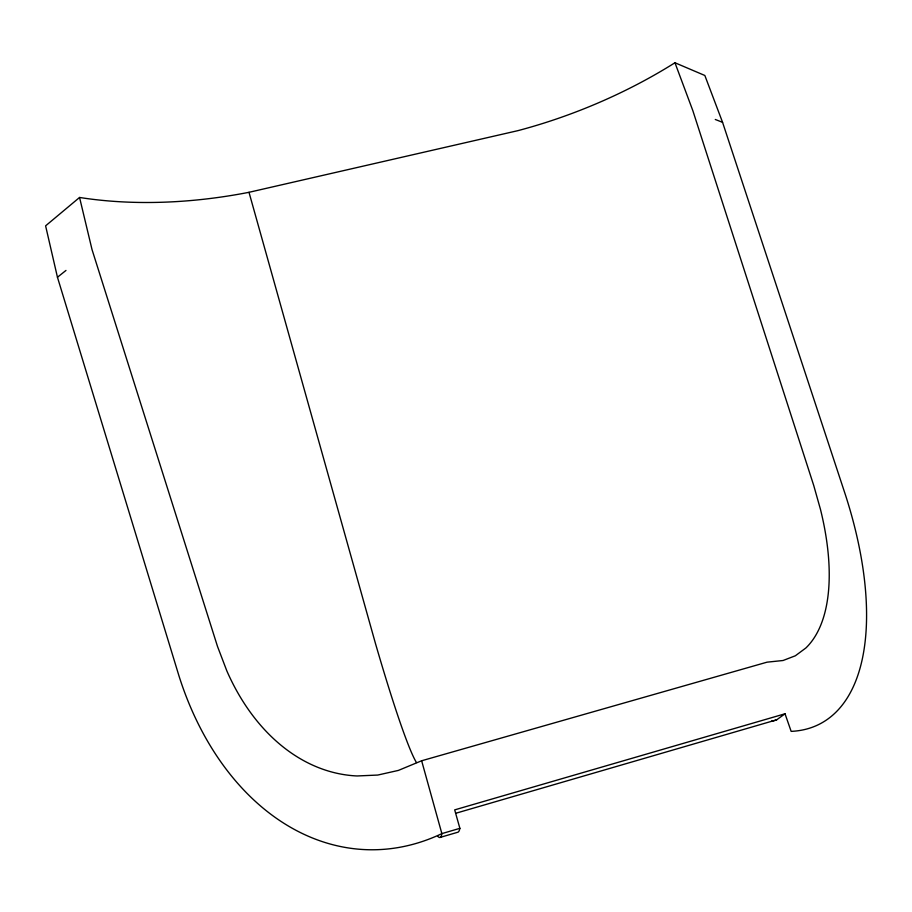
<?xml version="1.0" encoding="UTF-8"?>
<svg xmlns="http://www.w3.org/2000/svg" width="912" height="912" viewBox="0 0 912 912"><rect width="100%" height="100%" fill="white"/><g stroke="black" fill="none" stroke-linecap="round" stroke-linejoin="round"><path stroke-width="1.37" d="M79.561 197.459L45.6 225.845L57.456 277.248L178.969 675.895A293.687 212.918 -89.1 0 0 441.864 833.614L459.876 828.335L454.689 809.879L785.027 713.788L791.149 731.367A285.217 135.079 62.8 0 0 845.447 494.931L722.566 122.322L704.839 75.479L674.96 62.757A318.915 174.124 -21.6 0 1 517.845 130.667L248.999 192.307A325.994 184.27 -14.1 0 1 79.561 197.459L92.032 249.603L217.478 646.369L226.837 670.901A221.593 160.238 -89 0 0 357.139 775.964L377.773 775.052L398.396 770.412L421.64 760.768L767.049 662.169L783.055 660.505L795.344 655.785L805.843 648.01A214.867 101.335 62.8 0 0 820.447 509.295L813.743 485.515L692.858 110.705L674.96 62.757M57.456 277.248L65.972 270.442M785.027 713.788L776.682 719.819L455.749 813.276M440.371 837.341L458.006 832.177A294.291 21.215 75.4 0 0 459.876 828.335M715.282 119.472L722.566 122.322M421.64 760.768L441.864 833.614A294.77 18.115 75.4 0 1 437.669 836.201M248.999 192.307L375.516 643.678A221.57 13.532 75.4 0 0 416.465 762.557M776.682 719.819A267.718 71.615 74.8 0 1 771.541 721.107"/></g></svg>
